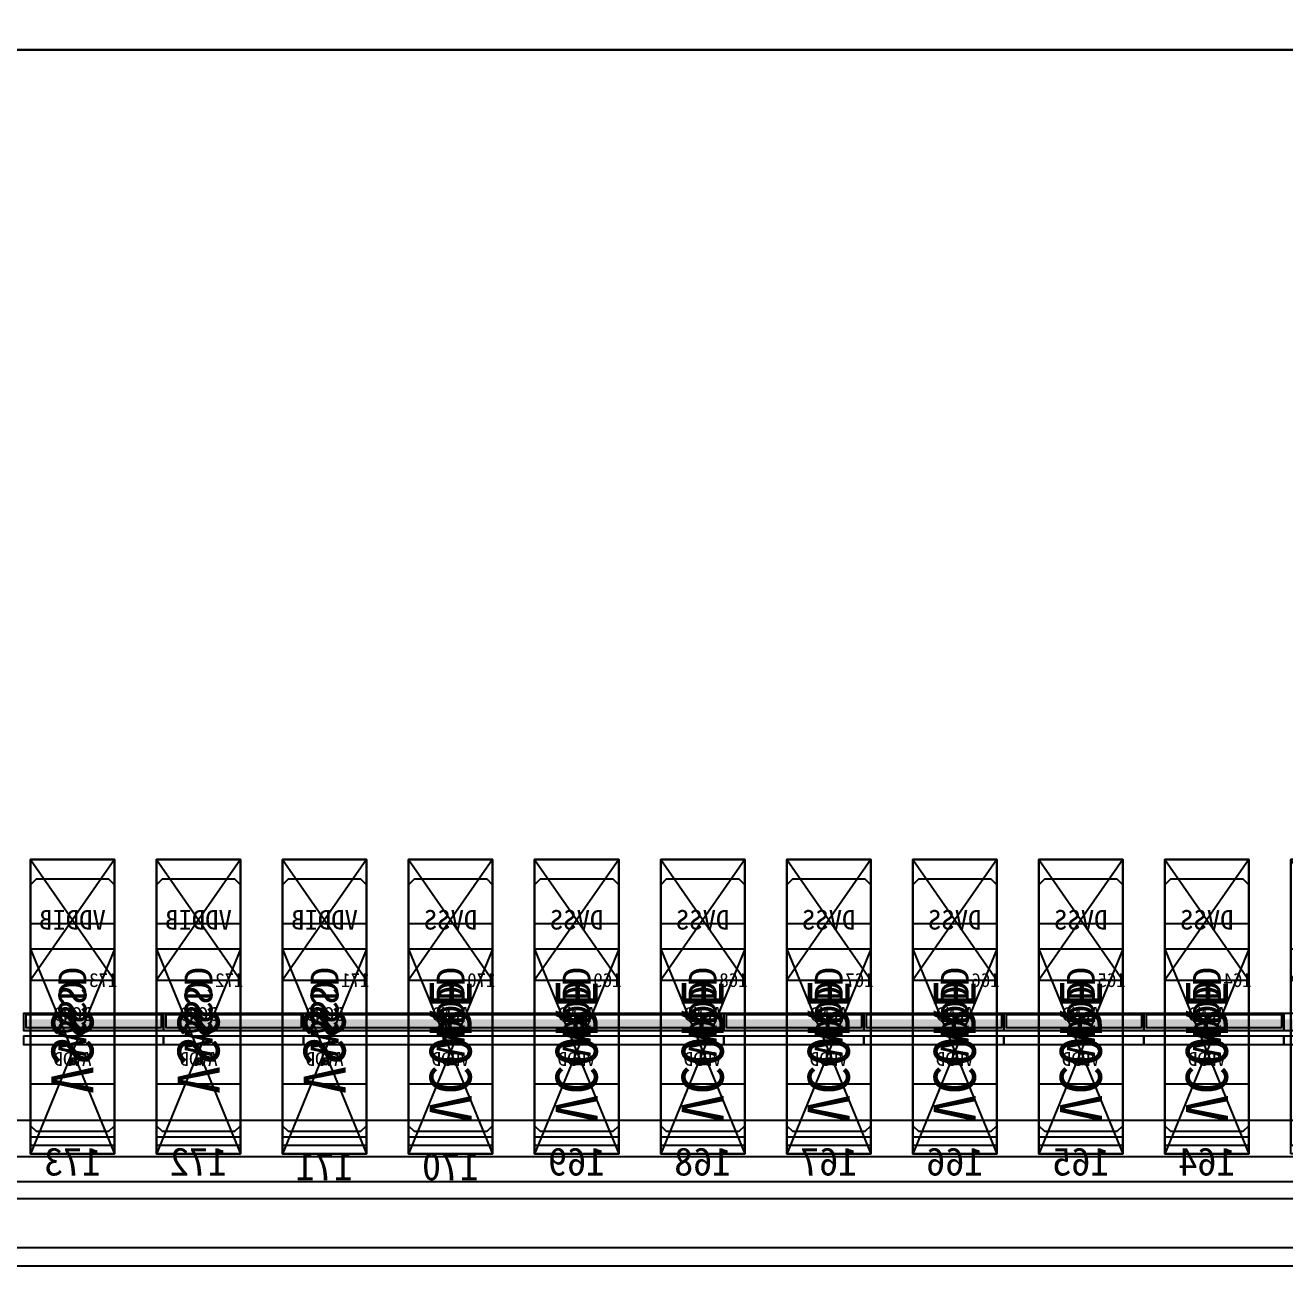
# Model space of a CAD drawing. Header units: millimetres. Extents: x 427 to 2444, y 137 to 817.
# Drawn here: x 1141.5474 to 1141.9971, y 300.7749 to 301.2176 of the extents above; entities that cross this region are included whole.
import ezdxf
from ezdxf.enums import TextEntityAlignment as Align

# ---------------------------------------------------------------- set-up
doc = ezdxf.new("R2010")
doc.units = ezdxf.units.MM
for name, color, linetype in [('L0', 211, 'Continuous'), ('L102', 91, 'Continuous'), ('L114', 213, 'Continuous'), ('L240', 60, 'Continuous'), ('L241', 200, 'Continuous'), ('L242', 51, 'Continuous'), ('L245', 53, 'Continuous'), ('L246', 93, 'Continuous'), ('L59', 140, 'Continuous'), ('L63', 4, 'Continuous'), ('L98', 150, 'Continuous')]:
    doc.layers.add(name, color=color, linetype=linetype)
doc.styles.add('txt', font='simhei.ttf')

# ---------------------------------------------------------------- blocks, each defined once
blk = doc.blocks.new('HX8394_F_PAD')
at = {"layer": 'L0'}
blk.add_lwpolyline([(-13.86, -0.4025), (-13.86, 0.4025), (13.86, 0.4025), (13.86, -0.4025), (-13.86, -0.4025)], close=True, dxfattribs=at)
at = {"layer": 'L241'}
blk.add_lwpolyline([(-13.9, -0.435), (-13.9, 0.435), (13.9, 0.435), (13.9, -0.435), (-13.9, -0.435)], close=True, dxfattribs=at)
at = {"layer": 'L242'}
for points in [[(-6.3355, -0.3935), (-6.3375, -0.3915), (-6.3375, -0.3055), (-6.3355, -0.3035), (-6.3095, -0.3035), (-6.3075, -0.3055), (-6.3075, -0.3915), (-6.3095, -0.3935), (-6.3355, -0.3935)], [(-6.2905, -0.3935), (-6.2925, -0.3915), (-6.2925, -0.3055), (-6.2905, -0.3035), (-6.2645, -0.3035), (-6.2625, -0.3055), (-6.2625, -0.3915), (-6.2645, -0.3935), (-6.2905, -0.3935)], [(-6.2455, -0.3935), (-6.2475, -0.3915), (-6.2475, -0.3055), (-6.2455, -0.3035), (-6.2195, -0.3035), (-6.2175, -0.3055), (-6.2175, -0.3915), (-6.2195, -0.3935), (-6.2455, -0.3935)], [(-6.2005, -0.3935), (-6.2025, -0.3915), (-6.2025, -0.3055), (-6.2005, -0.3035), (-6.1745, -0.3035), (-6.1725, -0.3055), (-6.1725, -0.3915), (-6.1745, -0.3935), (-6.2005, -0.3935)], [(-6.1555, -0.3935), (-6.1575, -0.3915), (-6.1575, -0.3055), (-6.1555, -0.3035), (-6.1295, -0.3035), (-6.1275, -0.3055), (-6.1275, -0.3915), (-6.1295, -0.3935), (-6.1555, -0.3935)], [(-6.1105, -0.3935), (-6.1125, -0.3915), (-6.1125, -0.3055), (-6.1105, -0.3035), (-6.0845, -0.3035), (-6.0825, -0.3055), (-6.0825, -0.3915), (-6.0845, -0.3935), (-6.1105, -0.3935)], [(-6.0655, -0.3935), (-6.0675, -0.3915), (-6.0675, -0.3055), (-6.0655, -0.3035), (-6.0395, -0.3035), (-6.0375, -0.3055), (-6.0375, -0.3915), (-6.0395, -0.3935), (-6.0655, -0.3935)], [(-6.0205, -0.3935), (-6.0225, -0.3915), (-6.0225, -0.3055), (-6.0205, -0.3035), (-5.9945, -0.3035), (-5.9925, -0.3055), (-5.9925, -0.3915), (-5.9945, -0.3935), (-6.0205, -0.3935)], [(-5.9755, -0.3935), (-5.9775, -0.3915), (-5.9775, -0.3055), (-5.9755, -0.3035), (-5.9495, -0.3035), (-5.9475, -0.3055), (-5.9475, -0.3915), (-5.9495, -0.3935), (-5.9755, -0.3935)], [(-5.9305, -0.3935), (-5.9325, -0.3915), (-5.9325, -0.3055), (-5.9305, -0.3035), (-5.9045, -0.3035), (-5.9025, -0.3055), (-5.9025, -0.3915), (-5.9045, -0.3935), (-5.9305, -0.3935)]]:
    blk.add_lwpolyline(points, close=True, dxfattribs=at)
at = {"layer": 'L240', "style": 'txt'}
for s, p in [('VDDD', (-6.3225, -0.3485)), ('VDDD', (-6.2775, -0.3485)), ('VDDD', (-6.2325, -0.3485)), ('VDDD', (-6.1875, -0.3485)), ('VDDD', (-6.1425, -0.3485)), ('VDDD', (-6.0975, -0.3485)), ('VDDD', (-6.0525, -0.3485)), ('VSSD', (-6.0075, -0.3485)), ('VSSD', (-5.9625, -0.3485)), ('VSSD', (-5.9175, -0.3485))]:
    blk.add_text(s, height=0.01, rotation=90, dxfattribs=at).set_placement(p, align=Align.MIDDLE_CENTER)
blk = doc.blocks.new('NTBUMP_73X30')
at = {"color": 5, "linetype": 'Continuous'}
blk.add_lwpolyline([(-0.015, 0.04), (0.015, -0.033), (0.015, 0.04), (-0.015, -0.033)], dxfattribs=at)
at = {"layer": 'L242', "color": 5}
blk.add_lwpolyline([(-0.015, -0.033), (-0.015, 0.04), (0.015, 0.04), (0.015, -0.033), (-0.015, -0.033)], close=True, dxfattribs=at)
blk = doc.blocks.new('ILI9881C_AA_NTBUMP_PM_875UM')
at = {"layer": 'L241'}
blk.add_lwpolyline([(-13.92, -0.4375), (-13.92, 0.4375), (13.92, 0.4375), (13.92, -0.4375), (-13.92, -0.4375)], close=True, dxfattribs=at)
for p in [(-6.3225, -0.3645), (-6.2775, -0.3645), (-6.2325, -0.3645), (-6.1875, -0.3645), (-6.1425, -0.3645), (-6.0975, -0.3645), (-6.0525, -0.3645), (-6.0075, -0.3645), (-5.9625, -0.3645), (-5.9175, -0.3645)]:
    blk.add_blockref('NTBUMP_73X30', p)
at = {"layer": 'L246', "style": 'txt'}
for s, p in [('VCORE', (-6.3225, -0.361)), ('VCORE', (-6.2775, -0.361)), ('VCORE', (-6.2325, -0.361)), ('VCORE', (-6.1875, -0.361)), ('VCORE', (-6.1425, -0.361)), ('VCORE', (-6.0975, -0.361)), ('VCORE', (-6.0525, -0.361)), ('VSS', (-6.0075, -0.361)), ('VSS', (-5.9625, -0.361)), ('VSS', (-5.9175, -0.361))]:
    blk.add_text(s, height=0.015, rotation=90, dxfattribs=at).set_placement(p, align=Align.MIDDLE_CENTER)
for s, p in [('164', (-6.3225, -0.400279)), ('165', (-6.2775, -0.400279)), ('166', (-6.2325, -0.400279)), ('167', (-6.1875, -0.400279)), ('168', (-6.1425, -0.400279)), ('169', (-6.0975, -0.400279)), ('172', (-5.9625, -0.400279)), ('173', (-5.9175, -0.400279)), ('170', (-6.0525, -0.401945)), ('171', (-6.0075, -0.401945))]:
    blk.add_text(s, height=0.01, dxfattribs=at).set_placement(p, align=Align.MIDDLE_CENTER)
blk = doc.blocks.new('INPUT_BUMP')
at = {"layer": 'L102'}
for points in [[(0.014, 0.04), (0.014, 0.041), (0.015, 0.041), (0.015, 0.04), (0.014, 0.04)], [(0.015, 0.04), (0.015, 0.041), (0.016, 0.041), (0.016, 0.04), (0.015, 0.04)], [(0.014, 0.039), (0.014, 0.04), (0.015, 0.04), (0.015, 0.039), (0.014, 0.039)], [(0.015, 0.039), (0.015, 0.04), (0.016, 0.04), (0.016, 0.039), (0.015, 0.039)]]:
    blk.add_lwpolyline(points, close=True, dxfattribs=at)
at = {"layer": 'L242'}
blk.add_lwpolyline([(0, 0.01), (0, 0.08), (0.03, 0.08), (0.03, 0.01), (0, 0.01)], close=True, dxfattribs=at)
blk = doc.blocks.new('JD9365Z_PAD_20170829_Y880')
at = {"layer": 'L241'}
blk.add_lwpolyline([(-13.95, -0.41), (-13.95, 0.41), (13.95, 0.41), (13.95, -0.41), (-13.95, -0.41)], close=True, dxfattribs=at)
at = {"row_count": 1, "column_count": 554, "row_spacing": 0.08, "column_spacing": 0.045}
blk.add_blockref('INPUT_BUMP', (-12.4575, -0.401), dxfattribs=at)
at = {"layer": 'L240', "style": 'txt'}
for s, p in [('VDDD', (-6.3225, -0.360167)), ('VDDD', (-6.2775, -0.360167)), ('VDDD', (-6.2325, -0.360167)), ('VDDD', (-6.1875, -0.360167)), ('VDDD', (-6.1425, -0.360167)), ('VDDD', (-6.0975, -0.360167)), ('VDDD', (-6.0525, -0.360167)), ('AVDD', (-6.0075, -0.360167)), ('AVDD', (-5.9625, -0.360167)), ('AVDD', (-5.9175, -0.360167))]:
    blk.add_text(s, height=0.005, dxfattribs=at).set_placement(p, align=Align.MIDDLE_CENTER)
blk = doc.blocks.new('NV3052C3P_BUMP_ORI_20190911')
at = {"layer": 'L241'}
blk.add_lwpolyline([(-13.8, -0.398), (-13.8, 0.398), (13.8, 0.398), (13.8, -0.398), (-13.8, -0.398)], close=True, dxfattribs=at)
at = {"layer": 'L242'}
for points in [[(-6.3375, -0.385), (-6.3375, -0.337), (-6.3075, -0.337), (-6.3075, -0.385), (-6.3375, -0.385)], [(-6.2925, -0.385), (-6.2925, -0.337), (-6.2625, -0.337), (-6.2625, -0.385), (-6.2925, -0.385)], [(-6.2475, -0.385), (-6.2475, -0.337), (-6.2175, -0.337), (-6.2175, -0.385), (-6.2475, -0.385)], [(-6.2025, -0.385), (-6.2025, -0.337), (-6.1725, -0.337), (-6.1725, -0.385), (-6.2025, -0.385)], [(-6.1575, -0.385), (-6.1575, -0.337), (-6.1275, -0.337), (-6.1275, -0.385), (-6.1575, -0.385)], [(-6.1125, -0.385), (-6.1125, -0.337), (-6.0825, -0.337), (-6.0825, -0.385), (-6.1125, -0.385)], [(-6.0675, -0.385), (-6.0675, -0.337), (-6.0375, -0.337), (-6.0375, -0.385), (-6.0675, -0.385)], [(-6.0225, -0.385), (-6.0225, -0.337), (-5.9925, -0.337), (-5.9925, -0.385), (-6.0225, -0.385)], [(-5.9775, -0.385), (-5.9775, -0.337), (-5.9475, -0.337), (-5.9475, -0.385), (-5.9775, -0.385)], [(-5.9325, -0.385), (-5.9325, -0.337), (-5.9025, -0.337), (-5.9025, -0.385), (-5.9325, -0.385)]]:
    blk.add_lwpolyline(points, close=True, dxfattribs=at)
at = {"layer": 'L245', "style": 'txt'}
for s, p in [('AGND', (-6.322527, -0.360167)), ('AGND', (-6.277527, -0.360167)), ('AGND', (-6.232527, -0.360167)), ('AGND', (-6.187527, -0.360167)), ('AGND', (-6.142527, -0.360167)), ('AGND', (-6.097527, -0.360167)), ('AGND', (-6.052527, -0.360167)), ('DGND', (-6.007527, -0.360167)), ('DGND', (-5.962527, -0.360167)), ('DGND', (-5.917527, -0.360167))]:
    blk.add_text(s, height=0.005, dxfattribs=at).set_placement(p, align=Align.MIDDLE_CENTER)
blk = doc.blocks.new('BUMP_30_76')
at = {"layer": 'L242'}
blk.add_lwpolyline([(-0.015, -0.0195), (-0.015, 0.0565), (0.015, 0.0565), (0.015, -0.0195), (-0.015, -0.0195)], close=True, dxfattribs=at)
blk = doc.blocks.new('FL11283_A_OTHER')
at = {"layer": 'L102'}
blk.add_lwpolyline([(-13.86, 0), (-13.86, 0.41), (0, 0.41), (0, 0), (-13.86, 0)], close=True, dxfattribs=at)
at = {"layer": 'L241'}
blk.add_lwpolyline([(-13.86, -0.41), (-13.86, 0.41), (13.86, 0.41), (13.86, 0.404), (-13.854, 0.404), (-13.854, -0.404), (13.854, -0.404), (13.854, 0.404), (13.86, 0.404), (13.86, -0.41), (-13.86, -0.41)], close=True, dxfattribs=at)
at = {"layer": 'L59'}
for points in [[(-13.86, -0.41), (-13.86, 0.41), (13.86, 0.41), (13.86, -0.41), (-13.86, -0.41)], [(-13.86, -0.41), (-13.86, 0), (0, 0), (0, -0.41), (-13.86, -0.41)]]:
    blk.add_lwpolyline(points, close=True, dxfattribs=at)
for p in [(-6.3225, -0.3685), (-6.2775, -0.3685), (-6.2325, -0.3685), (-6.1875, -0.3685), (-6.1425, -0.3685), (-6.0975, -0.3685), (-6.0525, -0.3685), (-6.0075, -0.3685), (-5.9625, -0.3685), (-5.9175, -0.3685)]:
    blk.add_blockref('BUMP_30_76', p)
at = {"layer": 'L102', "style": 'txt'}
for s, p in [('VDDD', (-6.3225, -0.346)), ('VDDD', (-6.2775, -0.346)), ('VDDD', (-6.2325, -0.346)), ('VDDD', (-6.1875, -0.346)), ('VDDD', (-6.1425, -0.346)), ('VDDD', (-6.0975, -0.346)), ('VDDD', (-6.0525, -0.346)), ('VSSD', (-6.0075, -0.346)), ('VSSD', (-5.9625, -0.346)), ('VSSD', (-5.9175, -0.346))]:
    blk.add_text(s, height=0.01, rotation=90, dxfattribs=at).set_placement(p, align=Align.MIDDLE_CENTER)
blk = doc.blocks.new('GC9702_ANALOG_PAD_BUMP')
at = {"color": 5, "linetype": 'Continuous'}
blk.add_lwpolyline([(-0.015, 0.0215), (0.015, -0.0215), (0.015, 0.0215), (-0.015, -0.0215)], dxfattribs=at)
at = {"layer": 'L242', "color": 5}
blk.add_lwpolyline([(-0.015, -0.0215), (-0.015, 0.0215), (0.015, 0.0215), (0.015, -0.0215), (-0.015, -0.0215)], close=True, dxfattribs=at)
blk = doc.blocks.new('GC9702_BUMP_NOCOMPENSATION')
at = {"layer": 'L114', "const_width": 0.004}
for points in [[(-6.4, -0.378), (-6.35, -0.378)], [(-6.4, -0.378), (-6.35, -0.378)], [(-6.4, -0.378), (-6.35, -0.378)], [(-6.4, -0.378), (-6.35, -0.378)], [(-6.35, -0.378), (-6.3, -0.378)], [(-6.35, -0.378), (-6.3, -0.378)], [(-6.35, -0.378), (-6.3, -0.378)], [(-6.35, -0.378), (-6.3, -0.378)], [(-6.3, -0.378), (-6.25, -0.378)], [(-6.3, -0.378), (-6.25, -0.378)], [(-6.3, -0.378), (-6.25, -0.378)], [(-6.3, -0.378), (-6.25, -0.378)], [(-6.25, -0.378), (-6.2, -0.378)], [(-6.25, -0.378), (-6.2, -0.378)], [(-6.25, -0.378), (-6.2, -0.378)], [(-6.25, -0.378), (-6.2, -0.378)], [(-6.2, -0.378), (-6.15, -0.378)], [(-6.2, -0.378), (-6.15, -0.378)], [(-6.2, -0.378), (-6.15, -0.378)], [(-6.2, -0.378), (-6.15, -0.378)], [(-6.15, -0.378), (-6.1, -0.378)], [(-6.15, -0.378), (-6.1, -0.378)], [(-6.15, -0.378), (-6.1, -0.378)], [(-6.15, -0.378), (-6.1, -0.378)], [(-6.1, -0.378), (-6.05, -0.378)], [(-6.1, -0.378), (-6.05, -0.378)], [(-6.1, -0.378), (-6.05, -0.378)], [(-6.1, -0.378), (-6.05, -0.378)], [(-6.05, -0.378), (-6, -0.378)], [(-6.05, -0.378), (-6, -0.378)], [(-6.05, -0.378), (-6, -0.378)], [(-6.05, -0.378), (-6, -0.378)], [(-6, -0.378), (-5.95, -0.378)], [(-6, -0.378), (-5.95, -0.378)], [(-6, -0.378), (-5.95, -0.378)], [(-6, -0.378), (-5.95, -0.378)], [(-5.95, -0.378), (-5.9, -0.378)], [(-5.95, -0.378), (-5.9, -0.378)], [(-5.95, -0.378), (-5.9, -0.378)], [(-5.95, -0.378), (-5.9, -0.378)]]:
    blk.add_lwpolyline(points, dxfattribs=at)
at = {"layer": 'L114'}
for points in [[(-6.4, -0.38), (-6.4, -0.374), (-6.35, -0.374), (-6.35, -0.38), (-6.4, -0.38)], [(-6.4, -0.38), (-6.4, -0.374), (-6.35, -0.374), (-6.35, -0.38), (-6.4, -0.38)], [(-6.35, -0.38), (-6.35, -0.374), (-6.3, -0.374), (-6.3, -0.38), (-6.35, -0.38)], [(-6.35, -0.38), (-6.35, -0.374), (-6.3, -0.374), (-6.3, -0.38), (-6.35, -0.38)], [(-6.34926, -0.379), (-6.34926, -0.37443), (-6.30082, -0.37443), (-6.30082, -0.379), (-6.34926, -0.379)], [(-6.34926, -0.379), (-6.34926, -0.37443), (-6.30082, -0.37443), (-6.30082, -0.379), (-6.34926, -0.379)], [(-6.3, -0.38), (-6.3, -0.374), (-6.25, -0.374), (-6.25, -0.38), (-6.3, -0.38)], [(-6.3, -0.38), (-6.3, -0.374), (-6.25, -0.374), (-6.25, -0.38), (-6.3, -0.38)], [(-6.29926, -0.379), (-6.29926, -0.37443), (-6.25082, -0.37443), (-6.25082, -0.379), (-6.29926, -0.379)], [(-6.29926, -0.379), (-6.29926, -0.37443), (-6.25082, -0.37443), (-6.25082, -0.379), (-6.29926, -0.379)], [(-6.25, -0.38), (-6.25, -0.374), (-6.2, -0.374), (-6.2, -0.38), (-6.25, -0.38)], [(-6.25, -0.38), (-6.25, -0.374), (-6.2, -0.374), (-6.2, -0.38), (-6.25, -0.38)], [(-6.24926, -0.379), (-6.24926, -0.37443), (-6.20082, -0.37443), (-6.20082, -0.379), (-6.24926, -0.379)], [(-6.24926, -0.379), (-6.24926, -0.37443), (-6.20082, -0.37443), (-6.20082, -0.379), (-6.24926, -0.379)], [(-6.2, -0.38), (-6.2, -0.374), (-6.15, -0.374), (-6.15, -0.38), (-6.2, -0.38)], [(-6.2, -0.38), (-6.2, -0.374), (-6.15, -0.374), (-6.15, -0.38), (-6.2, -0.38)], [(-6.19926, -0.379), (-6.19926, -0.37443), (-6.15082, -0.37443), (-6.15082, -0.379), (-6.19926, -0.379)], [(-6.19926, -0.379), (-6.19926, -0.37443), (-6.15082, -0.37443), (-6.15082, -0.379), (-6.19926, -0.379)], [(-6.15, -0.38), (-6.15, -0.374), (-6.1, -0.374), (-6.1, -0.38), (-6.15, -0.38)], [(-6.15, -0.38), (-6.15, -0.374), (-6.1, -0.374), (-6.1, -0.38), (-6.15, -0.38)], [(-6.14926, -0.379), (-6.14926, -0.37443), (-6.10082, -0.37443), (-6.10082, -0.379), (-6.14926, -0.379)], [(-6.14926, -0.379), (-6.14926, -0.37443), (-6.10082, -0.37443), (-6.10082, -0.379), (-6.14926, -0.379)], [(-6.1, -0.38), (-6.1, -0.374), (-6.05, -0.374), (-6.05, -0.38), (-6.1, -0.38)], [(-6.1, -0.38), (-6.1, -0.374), (-6.05, -0.374), (-6.05, -0.38), (-6.1, -0.38)], [(-6.09926, -0.379), (-6.09926, -0.37443), (-6.05082, -0.37443), (-6.05082, -0.379), (-6.09926, -0.379)], [(-6.09926, -0.379), (-6.09926, -0.37443), (-6.05082, -0.37443), (-6.05082, -0.379), (-6.09926, -0.379)], [(-6.05, -0.38), (-6.05, -0.374), (-6, -0.374), (-6, -0.38), (-6.05, -0.38)], [(-6.05, -0.38), (-6.05, -0.374), (-6, -0.374), (-6, -0.38), (-6.05, -0.38)], [(-6.04926, -0.379), (-6.04926, -0.37443), (-6.00082, -0.37443), (-6.00082, -0.379), (-6.04926, -0.379)], [(-6.04926, -0.379), (-6.04926, -0.37443), (-6.00082, -0.37443), (-6.00082, -0.379), (-6.04926, -0.379)], [(-6, -0.38), (-6, -0.374), (-5.95, -0.374), (-5.95, -0.38), (-6, -0.38)], [(-6, -0.38), (-6, -0.374), (-5.95, -0.374), (-5.95, -0.38), (-6, -0.38)], [(-5.99926, -0.379), (-5.99926, -0.37443), (-5.95082, -0.37443), (-5.95082, -0.379), (-5.99926, -0.379)], [(-5.99926, -0.379), (-5.99926, -0.37443), (-5.95082, -0.37443), (-5.95082, -0.379), (-5.99926, -0.379)], [(-5.95, -0.38), (-5.95, -0.374), (-5.9, -0.374), (-5.9, -0.38), (-5.95, -0.38)], [(-5.95, -0.38), (-5.95, -0.374), (-5.9, -0.374), (-5.9, -0.38), (-5.95, -0.38)], [(-5.94926, -0.379), (-5.94926, -0.37443), (-5.90082, -0.37443), (-5.90082, -0.379), (-5.94926, -0.379)], [(-5.94926, -0.379), (-5.94926, -0.37443), (-5.90082, -0.37443), (-5.90082, -0.379), (-5.94926, -0.379)]]:
    blk.add_lwpolyline(points, close=True, dxfattribs=at)
at = {"layer": 'L241'}
for points in [[(-6.4, -0.385), (-6.4, -0.382), (-6.35, -0.382), (-6.35, -0.385), (-6.4, -0.385)], [(-6.4, -0.385), (-6.4, -0.382), (-6.35, -0.382), (-6.35, -0.385), (-6.4, -0.385)], [(-6.35, -0.385), (-6.35, -0.382), (-6.3, -0.382), (-6.3, -0.385), (-6.35, -0.385)], [(-6.35, -0.385), (-6.35, -0.382), (-6.3, -0.382), (-6.3, -0.385), (-6.35, -0.385)], [(-6.3, -0.385), (-6.3, -0.382), (-6.25, -0.382), (-6.25, -0.385), (-6.3, -0.385)], [(-6.3, -0.385), (-6.3, -0.382), (-6.25, -0.382), (-6.25, -0.385), (-6.3, -0.385)], [(-6.25, -0.385), (-6.25, -0.382), (-6.2, -0.382), (-6.2, -0.385), (-6.25, -0.385)], [(-6.25, -0.385), (-6.25, -0.382), (-6.2, -0.382), (-6.2, -0.385), (-6.25, -0.385)], [(-6.2, -0.385), (-6.2, -0.382), (-6.15, -0.382), (-6.15, -0.385), (-6.2, -0.385)], [(-6.2, -0.385), (-6.2, -0.382), (-6.15, -0.382), (-6.15, -0.385), (-6.2, -0.385)], [(-6.15, -0.385), (-6.15, -0.382), (-6.1, -0.382), (-6.1, -0.385), (-6.15, -0.385)], [(-6.15, -0.385), (-6.15, -0.382), (-6.1, -0.382), (-6.1, -0.385), (-6.15, -0.385)], [(-6.1, -0.385), (-6.1, -0.382), (-6.05, -0.382), (-6.05, -0.385), (-6.1, -0.385)], [(-6.1, -0.385), (-6.1, -0.382), (-6.05, -0.382), (-6.05, -0.385), (-6.1, -0.385)], [(-6.05, -0.385), (-6.05, -0.382), (-6, -0.382), (-6, -0.385), (-6.05, -0.385)], [(-6.05, -0.385), (-6.05, -0.382), (-6, -0.382), (-6, -0.385), (-6.05, -0.385)], [(-6, -0.385), (-6, -0.382), (-5.95, -0.382), (-5.95, -0.385), (-6, -0.385)], [(-6, -0.385), (-6, -0.382), (-5.95, -0.382), (-5.95, -0.385), (-6, -0.385)], [(-5.95, -0.385), (-5.95, -0.382), (-5.9, -0.382), (-5.9, -0.385), (-5.95, -0.385)], [(-5.95, -0.385), (-5.95, -0.382), (-5.9, -0.382), (-5.9, -0.385), (-5.95, -0.385)]]:
    blk.add_lwpolyline(points, close=True, dxfattribs=at)
at = {"row_count": 1, "column_count": 554, "row_spacing": 0.043, "column_spacing": 0.045}
blk.add_blockref('GC9702_ANALOG_PAD_BUMP', (-12.4425, -0.3405), dxfattribs=at)
at = {"layer": 'L114', "style": 'txt'}
for s, p in [('164', (-6.3335, -0.362)), ('165', (-6.2885, -0.362)), ('166', (-6.2435, -0.362)), ('167', (-6.1985, -0.362)), ('168', (-6.1535, -0.362)), ('169', (-6.1085, -0.362)), ('170', (-6.0635, -0.362)), ('171', (-6.0185, -0.362)), ('172', (-5.9735, -0.362)), ('173', (-5.9285, -0.362))]:
    blk.add_text(s, height=0.005, dxfattribs=at).set_placement(p, align=Align.MIDDLE_CENTER)
at = {"layer": 'L98', "style": 'txt'}
for s, p in [('DVSS', (-6.3225, -0.3405)), ('DVSS', (-6.2775, -0.3405)), ('DVSS', (-6.2325, -0.3405)), ('DVSS', (-6.1875, -0.3405)), ('DVSS', (-6.1425, -0.3405)), ('DVSS', (-6.0975, -0.3405)), ('DVSS', (-6.0525, -0.3405)), ('VDDIB', (-6.0075, -0.3405)), ('VDDIB', (-5.9625, -0.3405)), ('VDDIB', (-5.9175, -0.3405))]:
    blk.add_text(s, height=0.007, dxfattribs=at).set_placement(p, align=Align.MIDDLE_CENTER)
blk = doc.blocks.new('IC_GDS_ALL')
for name, p in [('ILI9881C_AA_NTBUMP_PM_875UM', (0, 0)), ('HX8394_F_PAD', (0, 0.004)), ('GC9702_BUMP_NOCOMPENSATION', (0, 0.0265)), ('NV3052C3P_BUMP_ORI_20190911', (0, 0.0125)), ('JD9365Z_PAD_20170829_Y880', (0, -0.0035)), ('FL11283_A_OTHER', (0, -0.0035))]:
    blk.add_blockref(name, p)
blk = doc.blocks.new('INPUT_PAD')
at = {"layer": 'L63'}
blk.add_lwpolyline([(0.01, -0.043), (0.01, 0.062), (0.04, 0.062), (0.04, -0.043), (0.01, -0.043)], close=True, dxfattribs=at)
blk = doc.blocks.new('IC_PAD_ALL')
at = {"row_count": 1, "column_count": 554, "row_spacing": 0.109, "column_spacing": 0.045}
blk.add_blockref('INPUT_PAD', (1.18, 0), dxfattribs=at)
blk = doc.blocks.new('IC_ALL')
at = {"yscale": -1, "rotation": 180}
blk.add_blockref('IC_GDS_ALL', (14, 0.4375), dxfattribs=at)
blk.add_blockref('IC_PAD_ALL', (0.3525, 0.083))
blk = doc.blocks.new('IC_FPC_OLB_ALL')
blk.add_blockref('IC_ALL', (1.188, 1.0245))

msp = doc.modelspace()

# ---------------------------------------------------------------- block references
msp.add_blockref('IC_FPC_OLB_ALL', (1120.45883, 299.75037))

doc.saveas('drawing.dxf')
